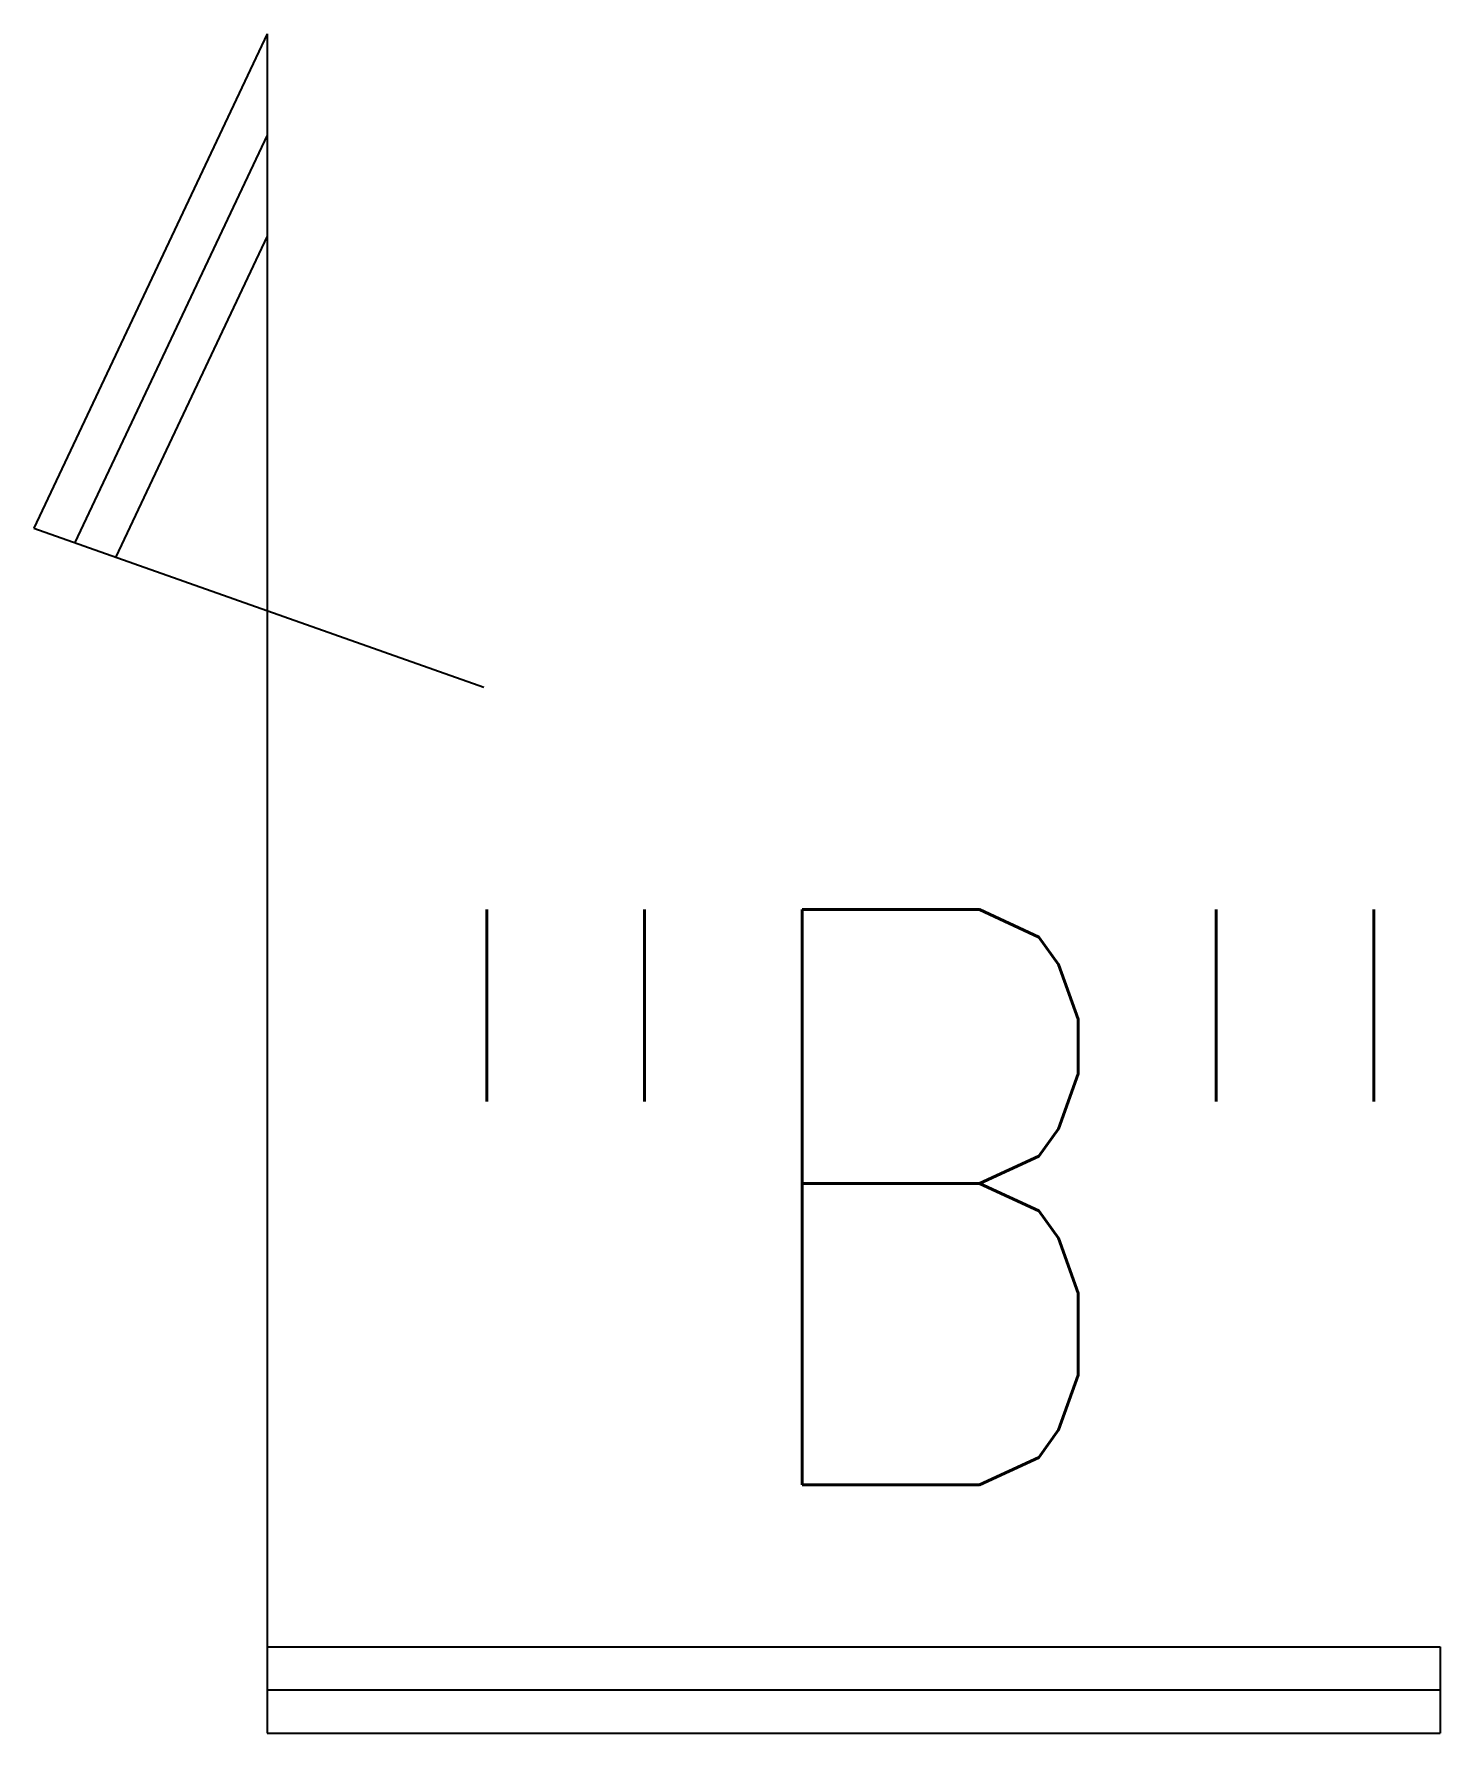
# Model space of a CAD drawing. Extents: x 21834.04 to 21841.87, y 16353.87 to 16363.33.
import ezdxf

# ---------------------------------------------------------------- set-up
doc = ezdxf.new("R2010")
doc.units = 0
doc.header["$LTSCALE"] = 4000
doc.layers.add('1C', color=1, linetype='CONTINUOUS')
doc.layers.add('5C', color=3, linetype='CONTINUOUS')
doc.styles.get("Standard").update_dxf_attribs({"font": 'SIMPLEX.shx', "width": 0.7})

msp = doc.modelspace()

# ---------------------------------------------------------------- linework, layer by layer
at = {"layer": '1C', "color": 0}
for p, q in [((21835.3386, 16363.3284), (21834.0407, 16360.5795)), ((21835.3386, 16363.3284), (21835.3386, 16353.8746)), ((21835.3386, 16362.7663), (21834.2681, 16360.4991)), ((21835.3386, 16362.2042), (21834.4956, 16360.4187)), ((21834.0407, 16360.5795), (21836.5446, 16359.6943)), ((21835.3386, 16354.3546), (21841.8655, 16354.3546)), ((21841.8655, 16354.3546), (21841.8655, 16353.8746)), ((21835.3386, 16354.1146), (21841.8655, 16354.1146)), ((21835.3386, 16353.8746), (21841.8655, 16353.8746))]:
    msp.add_line(p, q, dxfattribs=at)

# ---------------------------------------------------------------- texts
at = {"layer": '5C', "color": 0, "width": 0.8}
msp.add_text('"B"', height=3.2, dxfattribs=at).set_placement((21836.1218, 16355.256))

doc.saveas('drawing.dxf')
